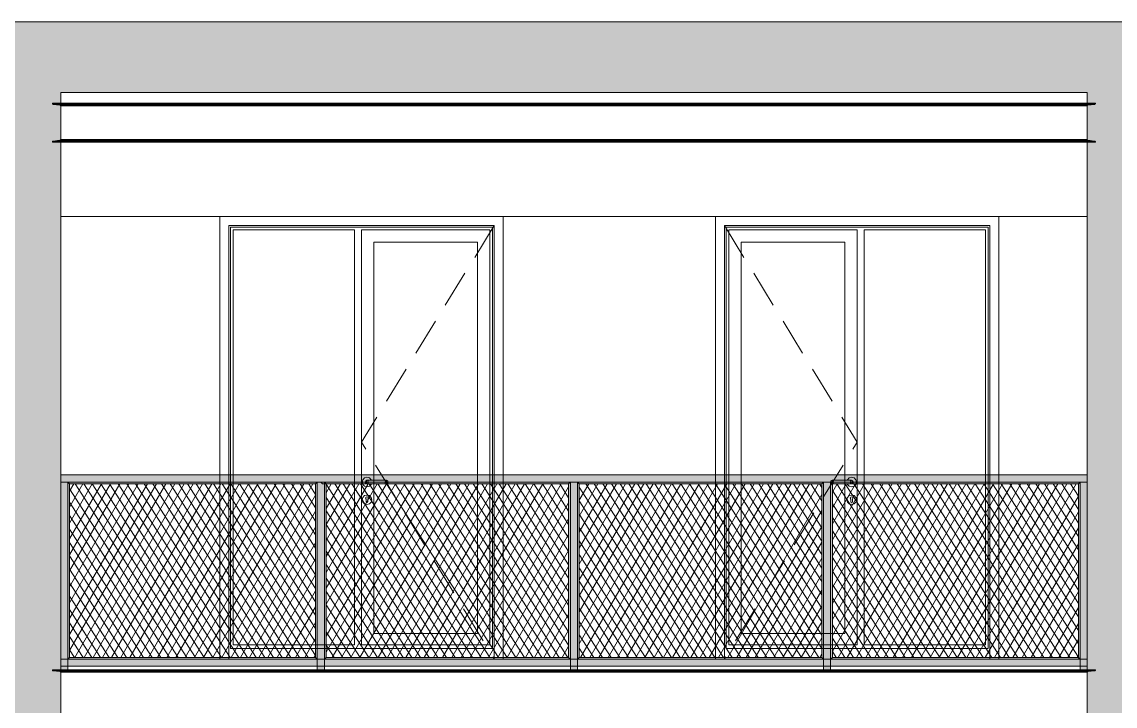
# Model space of a CAD drawing. Header units: millimetres. Extents: x 476244520 to 476657119, y 4620824743 to 4621446928.
# Drawn here: x 476574210 to 476580387, y 4621082080 to 4621085945 of the extents above; entities that cross this region are included whole.
import ezdxf

# ---------------------------------------------------------------- set-up
doc = ezdxf.new("R2010")
doc.units = ezdxf.units.MM
doc.header["$MEASUREMENT"] = 0
doc.linetypes.add('Hidden Line', pattern=[317.5, 211.666667, -105.833333])
for name, color, linetype, lineweight in [('2D Drafting - General_Pen_No__30_Pen_No__9_Pen_No__9_Pen_No__253', 252, 'Continuous', 0), ('2D Drafting - General_Pen_No__30_Pen_No__9_Pen_No__9_Pen_No__7', 7, 'Continuous', 0), ('2D Drafting - General_Pen_No__7_Pen_No__7', 7, 'Continuous', 0), ('New_2D Drafting - General_Pen_No__30_Pen_No__9_Pen_No__9_Pen_No__255', 255, 'Continuous', 0), ('New_2D Drafting - General_Pen_No__30_Pen_No__9_Pen_No__9_Pen_No__7', 7, 'Continuous', 0), ('New_2D Drafting - General_Pen_No__4', 7, 'Continuous', 0), ('New_2D Drafting - General_Pen_No__7', 7, 'Continuous', 0), ('New_Structural - Bearing_Pen_No__250', 7, 'Continuous', 0), ('Structural - Bearing_Pen_No__250', 7, 'Continuous', 0)]:
    doc.layers.add(name, color=color, linetype=linetype, lineweight=lineweight)
pattern_1 = [(60, (476844527.15, 4621385791.044), (-38.971143, 22.5), []), (122.833095, (476844527.15, 4621385791.044), (36.8060797, 18.75), [])]

msp = doc.modelspace()

# ---------------------------------------------------------------- hatches: boundary and pattern name
at = {"layer": '2D Drafting - General_Pen_No__30_Pen_No__9_Pen_No__9_Pen_No__253', "linetype": 'Continuous', "lineweight": 0}
h = msp.add_hatch(dxfattribs=at)
h.set_pattern_fill('BRICK___RUNNING_BOND', color=252, style=0, pattern_type=2)
h.set_pattern_definition([(0, (476584677.18, 4621075479.1), (0, 66.64), []), (90, (476584677.18, 4621075479.1), (-244.8, 0), [66.64, -66.64]), (90, (476584799.58, 4621075545.74), (-244.8, 0), [66.64, -66.64])])
h.paths.add_polyline_path([(476539459.138, 4621072645.531), (476540629.005, 4621072645.531), (476540629.014, 4621075245.539), (476540629.014, 4621076667.176), (476540629.014, 4621084845.531), (476540629.014, 4621085057.885), (476540629.014, 4621085545.532), (476546429.014, 4621085545.532), (476546429.014, 4621072645.531), (476553686.976, 4621072645.531), (476553729.155, 4621072645.531), (476553729.155, 4621075945.533), (476553729.155, 4621078445.544), (476553729.155, 4621079070.057), (476553729.155, 4621085545.544), (476557529.011, 4621085545.544), (476557529.011, 4621075245.549), (476556929.206, 4621075245.549), (476556929.206, 4621070445.499), (476563929.127, 4621070445.499), (476563929.127, 4621075251.999), (476563329.323, 4621075251.999), (476563329.323, 4621085545.544), (476567129.179, 4621085545.544), (476567129.179, 4621072645.445), (476569940.806, 4621072645.445), (476569940.806, 4621072645.531), (476570829.494, 4621072645.531), (476572429.494, 4621072645.531), (476574429.014, 4621072645.531), (476574429.014, 4621085545.532), (476580229.014, 4621085545.532), (476580229.014, 4621072645.531), (476581399.049, 4621072645.531), (476581399.049, 4621085945.125), (476580317.511, 4621085945.125), (476574428.978, 4621085945.125), (476553729.155, 4621085945.125), (476546829.014, 4621085945.125), (476539459.138, 4621085945.125)])
h.paths.add_polyline_path([(476546829.014, 4621082345.544), (476546829.014, 4621084845.531), (476553329.014, 4621084845.531), (476553329.014, 4621082345.544)], flags=0)
h.paths.add_polyline_path([(476546829.014, 4621075945.533), (476546829.014, 4621078445.544), (476553329.014, 4621078445.544), (476553329.014, 4621075945.533)], flags=0)
h.paths.add_polyline_path([(476546829.014, 4621079145.544), (476546829.014, 4621081645.544), (476553329.014, 4621081645.544), (476553329.014, 4621079145.544)], flags=0)
h.paths.add_polyline_path([(476549474.939, 4621072745.581), (476549479.055, 4621072745.581), (476549479.055, 4621075245.581), (476547879.055, 4621075245.582), (476547879.055, 4621072745.581)], flags=0)
h.paths.add_polyline_path([(476559629.231, 4621083245.531), (476559629.231, 4621084845.531), (476558029.231, 4621084845.531), (476558029.231, 4621083245.531)], flags=0)
h.paths.add_polyline_path([(476559629.231, 4621073645.531), (476559629.231, 4621075245.531), (476558029.231, 4621075245.531), (476558029.231, 4621073645.531)], flags=0)
h.paths.add_polyline_path([(476558029.236, 4621076845.531), (476559629.236, 4621076845.531), (476559629.236, 4621078445.531), (476558029.236, 4621078445.531)], flags=0)
h.paths.add_polyline_path([(476559629.236, 4621080045.531), (476559629.236, 4621081645.531), (476558029.236, 4621081645.531), (476558029.236, 4621080045.531)], flags=0)
h.paths.add_polyline_path([(476559629.014, 4621071445.531), (476559629.014, 4621072045.531), (476558029.442, 4621072045.531), (476558029.442, 4621071445.531)], flags=0)
h.paths.add_polyline_path([(476561228.792, 4621078445.531), (476561228.792, 4621076845.531), (476562828.792, 4621076845.531), (476562828.792, 4621078445.531)], flags=0)
h.paths.add_polyline_path([(476561228.792, 4621080045.531), (476562828.792, 4621080045.531), (476562828.792, 4621081645.531), (476561228.792, 4621081645.531)], flags=0)
h.paths.add_polyline_path([(476561228.797, 4621084845.531), (476561228.797, 4621083245.531), (476562828.797, 4621083245.531), (476562828.797, 4621084845.531)], flags=0)
h.paths.add_polyline_path([(476562828.369, 4621071445.531), (476562828.369, 4621072045.531), (476561228.797, 4621072045.531), (476561228.797, 4621071445.531)], flags=0)
h.paths.add_polyline_path([(476561228.797, 4621073645.531), (476562828.797, 4621073645.531), (476562828.797, 4621075245.531), (476561228.797, 4621075245.531)], flags=0)
h.paths.add_polyline_path([(476568178.997, 4621081645.582), (476568178.997, 4621079145.581), (476569778.997, 4621079145.581), (476569778.997, 4621081645.581)], flags=0)
h.paths.add_polyline_path([(476569778.997, 4621075945.581), (476569778.997, 4621078445.581), (476568178.997, 4621078445.582), (476568178.997, 4621075945.581)], flags=0)
h.paths.add_polyline_path([(476568178.997, 4621082345.581), (476569778.997, 4621082345.581), (476569778.997, 4621084845.581), (476568178.997, 4621084845.582)], flags=0)
h.paths.add_polyline_path([(476571779.011, 4621084845.581), (476571779.011, 4621082345.581), (476573379.011, 4621082345.581), (476573379.011, 4621084845.582)], flags=0)
h.paths.add_polyline_path([(476571779.011, 4621081645.581), (476571779.011, 4621079145.581), (476573379.011, 4621079145.581), (476573379.011, 4621081645.582)], flags=0)
h.paths.add_polyline_path([(476571779.011, 4621075245.581), (476571779.011, 4621072745.581), (476571783.128, 4621072745.581), (476573379.011, 4621072745.581), (476573379.011, 4621075245.582)], flags=0)
h.paths.add_polyline_path([(476571779.011, 4621075945.581), (476573379.011, 4621075945.581), (476573379.011, 4621078445.582), (476571779.011, 4621078445.581)], flags=0)
at = {"layer": 'New_2D Drafting - General_Pen_No__30_Pen_No__9_Pen_No__9_Pen_No__255', "linetype": 'Continuous', "lineweight": 0}
for points in [[(476580229.014, 4621083385.535), (476580229.014, 4621083345.535), (476574429.014, 4621083345.535), (476574429.014, 4621083385.535)], [(476574469.014, 4621082285.541), (476574429.014, 4621082285.541), (476574429.014, 4621083345.535), (476574469.014, 4621083345.535)], [(476574478.988, 4621083335.535), (476574468.988, 4621083345.535), (476575879.014, 4621083345.535), (476575869.014, 4621083335.535)], [(476574469.014, 4621083345.535), (476574479.1, 4621083335.535), (476574479.1, 4621082355.533), (476574469.014, 4621082345.533)], [(476575879.014, 4621082345.533), (476575869.014, 4621082355.533), (476575869.014, 4621083335.535), (476575879.014, 4621083345.535)], [(476575919.014, 4621082285.507), (476575879.014, 4621082285.507), (476575879.014, 4621083345.535), (476575919.014, 4621083345.535)], [(476575909.014, 4621083335.561), (476575899.014, 4621083345.561), (476577309.014, 4621083345.561), (476577299.014, 4621083335.561)], [(476575919.014, 4621082345.507), (476575929.014, 4621082355.507), (476575929.014, 4621083335.535), (476575919.014, 4621083345.535)], [(476577309.014, 4621082345.533), (476577299.014, 4621082355.533), (476577299.014, 4621083335.561), (476577309.014, 4621083345.561)], [(476577349.014, 4621082285.507), (476577309.014, 4621082285.507), (476577309.014, 4621083345.535), (476577349.014, 4621083345.535)], [(476577359.014, 4621083335.535), (476577349.014, 4621083345.535), (476578739.014, 4621083345.535), (476578729.014, 4621083335.535)], [(476577349.014, 4621082345.507), (476577359.014, 4621082355.507), (476577359.014, 4621083335.535), (476577349.014, 4621083345.535)], [(476578739.014, 4621082345.533), (476578729.014, 4621082355.533), (476578729.014, 4621083335.561), (476578739.014, 4621083345.561)], [(476578779.014, 4621082285.507), (476578739.014, 4621082285.507), (476578739.014, 4621083345.535), (476578779.014, 4621083345.535)], [(476578779.014, 4621082345.507), (476578789.014, 4621082355.507), (476578789.014, 4621083335.535), (476578779.014, 4621083345.535)], [(476578789.014, 4621083335.535), (476578779.014, 4621083345.535), (476580189.014, 4621083345.535), (476580179.014, 4621083335.535)], [(476580189.014, 4621082345.507), (476580179.014, 4621082355.507), (476580179.014, 4621083335.535), (476580189.014, 4621083345.535)], [(476580229.014, 4621082285.541), (476580189.014, 4621082285.541), (476580189.014, 4621083345.535), (476580229.014, 4621083345.535)], [(476580229.014, 4621082345.533), (476580229.014, 4621082305.533), (476574429.014, 4621082305.533), (476574429.014, 4621082345.533)], [(476574479.1, 4621082355.533), (476574469.014, 4621082345.533), (476575879.014, 4621082345.533), (476575869.014, 4621082355.533)], [(476575929.014, 4621082355.559), (476575918.988, 4621082345.533), (476577309.014, 4621082345.533), (476577298.988, 4621082355.559)], [(476577359.014, 4621082355.507), (476577349.039, 4621082345.533), (476578739.04, 4621082345.533), (476578729.034, 4621082355.539)], [(476578789.014, 4621082355.533), (476578779.014, 4621082345.533), (476580188.988, 4621082345.533), (476580178.988, 4621082355.533)]]:
    msp.add_hatch(color=255, dxfattribs=at).paths.add_polyline_path(points)
at = {"layer": 'New_2D Drafting - General_Pen_No__7', "linetype": 'Continuous', "lineweight": 0}
h = msp.add_hatch(dxfattribs=at)
h.set_pattern_fill('BATT_INSULATION', style=0, pattern_type=2)
h.set_pattern_definition(pattern_1)
h.paths.add_polyline_path([(476575869.014, 4621083335.535), (476574479.1, 4621083335.535), (476574479.1, 4621082355.533), (476575869.014, 4621082355.533)])
h = msp.add_hatch(dxfattribs=at)
h.set_pattern_fill('BATT_INSULATION', style=0, pattern_type=2)
h.set_pattern_definition(pattern_1)
h.paths.add_polyline_path([(476577299.014, 4621083335.561), (476575929.014, 4621083335.561), (476575929.014, 4621082355.559), (476577299.014, 4621082355.559)])
h = msp.add_hatch(dxfattribs=at)
h.set_pattern_fill('BATT_INSULATION', style=0, pattern_type=2)
h.set_pattern_definition(pattern_1)
h.paths.add_polyline_path([(476578729.04, 4621083335.535), (476577359.014, 4621083335.535), (476577359.014, 4621082355.507), (476578729.04, 4621082355.507)])
h = msp.add_hatch(dxfattribs=at)
h.set_pattern_fill('BATT_INSULATION', style=0, pattern_type=2)
h.set_pattern_definition(pattern_1)
h.paths.add_polyline_path([(476580179.014, 4621083335.535), (476578789.014, 4621083335.535), (476578789.014, 4621082355.533), (476580179.014, 4621082355.533)])

# ---------------------------------------------------------------- linework, layer by layer
at = {"layer": '2D Drafting - General_Pen_No__30_Pen_No__9_Pen_No__9_Pen_No__7', "color": 7, "linetype": 'Continuous', "lineweight": 0, "flags": 128}
msp.add_lwpolyline([(476556929.206, 4621070445.499), (476563929.127, 4621070445.499), (476563929.127, 4621075251.999), (476563329.323, 4621075251.999), (476563329.323, 4621085545.544), (476567129.179, 4621085545.544), (476567129.179, 4621072645.445), (476569940.806, 4621072645.445), (476569940.806, 4621072645.531), (476570829.494, 4621072645.531), (476572429.494, 4621072645.531), (476574429.014, 4621072645.531), (476574429.014, 4621085545.532), (476580229.014, 4621085545.532), (476580229.014, 4621072645.531), (476581399.049, 4621072645.531), (476581399.049, 4621085945.125), (476580317.511, 4621085945.125), (476574428.978, 4621085945.125), (476553729.155, 4621085945.125)], dxfattribs=at)
at = {"layer": '2D Drafting - General_Pen_No__7_Pen_No__7', "color": 7, "linetype": 'Continuous', "lineweight": 0, "flags": 128}
for points in [[(476576924.604, 4621082345.538), (476575328.721, 4621082345.544), (476575328.729, 4621084845.544), (476576928.729, 4621084845.538)], [(476576928.729, 4621084845.538), (476576928.721, 4621082345.538), (476576924.604, 4621082345.538)], [(476578133.135, 4621082345.538), (476579729.018, 4621082345.543), (476579729.01, 4621084845.544), (476578129.01, 4621084845.538)], [(476578129.01, 4621084845.538), (476578129.018, 4621082345.538), (476578133.135, 4621082345.538)]]:
    msp.add_lwpolyline(points, dxfattribs=at)
for points in [[(476575378.729, 4621084795.542), (476576878.729, 4621084795.537), (476576878.721, 4621082345.538), (476575378.721, 4621082345.545)], [(476575388.729, 4621084785.542), (476576868.729, 4621084785.537), (476576868.721, 4621082405.54), (476575388.721, 4621082405.545)], [(476575403.729, 4621084770.542), (476576088.729, 4621084770.54), (476576088.721, 4621082425.542), (476575403.721, 4621082425.545)], [(476576128.725, 4621084770.54), (476576853.729, 4621084770.537), (476576853.721, 4621082425.54), (476576128.721, 4621082425.542)], [(476579679.01, 4621084795.542), (476578179.01, 4621084795.537), (476578179.018, 4621082345.538), (476579679.018, 4621082345.545)], [(476579669.01, 4621084785.542), (476578189.01, 4621084785.537), (476578189.018, 4621082405.54), (476579669.018, 4621082405.545)], [(476578929.014, 4621084770.54), (476578204.01, 4621084770.537), (476578204.018, 4621082425.54), (476578929.018, 4621082425.542)], [(476579654.01, 4621084770.542), (476578969.01, 4621084770.54), (476578969.018, 4621082425.542), (476579654.018, 4621082425.545)], [(476576198.729, 4621084700.54), (476576783.729, 4621084700.538), (476576783.721, 4621082490.54), (476576198.721, 4621082490.542)], [(476578859.01, 4621084700.539), (476578274.01, 4621084700.537), (476578274.018, 4621082490.54), (476578859.018, 4621082490.542)]]:
    msp.add_lwpolyline(points, close=True, dxfattribs=at)
at = {"layer": '2D Drafting - General_Pen_No__7_Pen_No__7', "color": 7, "linetype": 'Hidden Line', "lineweight": 0, "flags": 128}
for points in [[(476576878.729, 4621084795.537), (476576128.725, 4621083571.417), (476576877.944, 4621082346.822)], [(476578179.01, 4621084795.537), (476578929.014, 4621083571.417), (476578179.795, 4621082346.822)]]:
    msp.add_lwpolyline(points, dxfattribs=at)
at = {"layer": 'New_2D Drafting - General_Pen_No__30_Pen_No__9_Pen_No__9_Pen_No__7', "color": 7, "linetype": 'Continuous', "lineweight": 0, "flags": 128}
for points in [[(476580229.014, 4621083385.535), (476580229.014, 4621083345.535), (476574429.014, 4621083345.535), (476574429.014, 4621083385.535)], [(476574469.014, 4621082285.541), (476574429.014, 4621082285.541), (476574429.014, 4621083345.535), (476574469.014, 4621083345.535)], [(476574478.988, 4621083335.535), (476574468.988, 4621083345.535), (476575879.014, 4621083345.535), (476575869.014, 4621083335.535)], [(476574469.014, 4621083345.535), (476574479.1, 4621083335.535), (476574479.1, 4621082355.533), (476574469.014, 4621082345.533)], [(476575879.014, 4621082345.533), (476575869.014, 4621082355.533), (476575869.014, 4621083335.535), (476575879.014, 4621083345.535)], [(476575919.014, 4621082285.507), (476575879.014, 4621082285.507), (476575879.014, 4621083345.535), (476575919.014, 4621083345.535)], [(476575909.014, 4621083335.561), (476575899.014, 4621083345.561), (476577309.014, 4621083345.561), (476577299.014, 4621083335.561)], [(476575919.014, 4621082345.507), (476575929.014, 4621082355.507), (476575929.014, 4621083335.535), (476575919.014, 4621083345.535)], [(476577309.014, 4621082345.533), (476577299.014, 4621082355.533), (476577299.014, 4621083335.561), (476577309.014, 4621083345.561)], [(476577349.014, 4621082285.507), (476577309.014, 4621082285.507), (476577309.014, 4621083345.535), (476577349.014, 4621083345.535)], [(476577359.014, 4621083335.535), (476577349.014, 4621083345.535), (476578739.014, 4621083345.535), (476578729.014, 4621083335.535)], [(476577349.014, 4621082345.507), (476577359.014, 4621082355.507), (476577359.014, 4621083335.535), (476577349.014, 4621083345.535)], [(476578739.014, 4621082345.533), (476578729.014, 4621082355.533), (476578729.014, 4621083335.561), (476578739.014, 4621083345.561)], [(476578779.014, 4621082285.507), (476578739.014, 4621082285.507), (476578739.014, 4621083345.535), (476578779.014, 4621083345.535)], [(476578779.014, 4621082345.507), (476578789.014, 4621082355.507), (476578789.014, 4621083335.535), (476578779.014, 4621083345.535)], [(476578789.014, 4621083335.535), (476578779.014, 4621083345.535), (476580189.014, 4621083345.535), (476580179.014, 4621083335.535)], [(476580189.014, 4621082345.507), (476580179.014, 4621082355.507), (476580179.014, 4621083335.535), (476580189.014, 4621083345.535)], [(476580229.014, 4621082285.541), (476580189.014, 4621082285.541), (476580189.014, 4621083345.535), (476580229.014, 4621083345.535)], [(476580229.014, 4621082345.533), (476580229.014, 4621082305.533), (476574429.014, 4621082305.533), (476574429.014, 4621082345.533)], [(476574479.1, 4621082355.533), (476574469.014, 4621082345.533), (476575879.014, 4621082345.533), (476575869.014, 4621082355.533)], [(476575929.014, 4621082355.559), (476575918.988, 4621082345.533), (476577309.014, 4621082345.533), (476577298.988, 4621082355.559)], [(476577359.014, 4621082355.507), (476577349.039, 4621082345.533), (476578739.04, 4621082345.533), (476578729.034, 4621082355.539)], [(476578789.014, 4621082355.533), (476578779.014, 4621082345.533), (476580188.988, 4621082345.533), (476580178.988, 4621082355.533)]]:
    msp.add_lwpolyline(points, close=True, dxfattribs=at)
at = {"layer": 'New_2D Drafting - General_Pen_No__4', "color": 7, "linetype": 'Continuous', "lineweight": 0, "flags": 128}
for points in [[(476575869.014, 4621083335.535), (476574479.1, 4621083335.535), (476574479.1, 4621082355.533), (476575869.014, 4621082355.533)], [(476577299.014, 4621083335.561), (476575929.014, 4621083335.561), (476575929.014, 4621082355.559), (476577299.014, 4621082355.559)], [(476578729.04, 4621083335.535), (476577359.014, 4621083335.535), (476577359.014, 4621082355.507), (476578729.04, 4621082355.507)], [(476580179.014, 4621083335.535), (476578789.014, 4621083335.535), (476578789.014, 4621082355.533), (476580179.014, 4621082355.533)]]:
    msp.add_lwpolyline(points, close=True, dxfattribs=at)
at = {"layer": 'New_Structural - Bearing_Pen_No__250', "color": 7, "linetype": 'Continuous', "lineweight": 0}
for p, q in [((476574429.014, 4621084845.531), (476580229.014, 4621084845.531)), ((476576136.232, 4621083359.041), (476576132.614, 4621083345.541)), ((476576146.114, 4621083368.923), (476576136.232, 4621083359.041)), ((476576159.614, 4621083372.541), (476576146.114, 4621083368.923)), ((476576152.543, 4621083352.612), (476576149.614, 4621083345.541)), ((476576154.095, 4621083352.612), (476576151.336, 4621083345.541)), ((476576159.614, 4621083355.541), (476576152.543, 4621083352.612)), ((476576158.91, 4621083352.612), (476576156.798, 4621083345.541)), ((476576173.114, 4621083368.923), (476576159.614, 4621083372.541)), ((476576159.614, 4621083355.541), (476576160.756, 4621083355.541)), ((476576160.756, 4621083355.541), (476576164.008, 4621083355.541)), ((476576164.008, 4621083355.541), (476576168.874, 4621083355.541)), ((476576166.115, 4621083352.612), (476576164.972, 4621083345.541)), ((476576168.874, 4621083355.541), (476576174.614, 4621083355.541)), ((476576182.997, 4621083359.041), (476576173.114, 4621083368.923)), ((476576174.614, 4621083355.541), (476576254.614, 4621083355.54)), ((476576183.935, 4621083355.541), (476576182.997, 4621083359.041)), ((476576254.614, 4621083355.54), (476576260.355, 4621083355.54)), ((476576260.355, 4621083355.54), (476576265.221, 4621083355.54)), ((476576263.114, 4621083352.611), (476576264.256, 4621083345.54)), ((476576265.221, 4621083355.54), (476576268.473, 4621083355.54)), ((476576268.473, 4621083355.54), (476576269.614, 4621083355.54)), ((476576269.614, 4621083355.54), (476576276.685, 4621083352.611)), ((476576270.319, 4621083352.611), (476576272.431, 4621083345.54)), ((476576275.133, 4621083352.611), (476576277.892, 4621083345.54)), ((476576276.685, 4621083352.611), (476576279.614, 4621083345.54)), ((476578781.053, 4621083352.611), (476578778.125, 4621083345.54)), ((476578782.606, 4621083352.611), (476578779.847, 4621083345.54)), ((476578788.124, 4621083355.54), (476578781.053, 4621083352.611)), ((476578787.42, 4621083352.611), (476578785.308, 4621083345.54)), ((476578789.266, 4621083355.54), (476578788.124, 4621083355.54)), ((476578792.518, 4621083355.54), (476578789.266, 4621083355.54)), ((476578797.384, 4621083355.54), (476578792.518, 4621083355.54)), ((476578794.625, 4621083352.611), (476578793.482, 4621083345.54)), ((476578803.124, 4621083355.54), (476578797.384, 4621083355.54)), ((476578883.124, 4621083355.541), (476578803.124, 4621083355.54)), ((476578873.804, 4621083355.54), (476578874.742, 4621083359.04)), ((476578874.742, 4621083359.04), (476578884.624, 4621083368.923)), ((476578888.865, 4621083355.541), (476578883.124, 4621083355.541)), ((476578884.624, 4621083368.923), (476578898.124, 4621083372.541)), ((476578893.731, 4621083355.541), (476578888.865, 4621083355.541)), ((476578891.624, 4621083352.612), (476578892.767, 4621083345.541)), ((476578896.983, 4621083355.541), (476578893.731, 4621083355.541)), ((476578898.124, 4621083355.541), (476578896.983, 4621083355.541)), ((476578898.124, 4621083372.541), (476578911.624, 4621083368.923)), ((476578898.124, 4621083355.541), (476578905.196, 4621083352.612)), ((476578898.829, 4621083352.612), (476578900.941, 4621083345.541)), ((476578903.643, 4621083352.612), (476578906.403, 4621083345.541)), ((476578905.196, 4621083352.612), (476578908.125, 4621083345.541)), ((476578911.624, 4621083368.923), (476578921.507, 4621083359.041)), ((476578921.507, 4621083359.041), (476578925.125, 4621083345.541)), ((476576132.614, 4621083345.541), (476576136.232, 4621083332.041)), ((476576136.232, 4621083332.041), (476576146.114, 4621083322.158)), ((476576146.114, 4621083322.158), (476576159.614, 4621083318.541)), ((476576149.614, 4621083345.541), (476576152.543, 4621083338.47)), ((476576151.336, 4621083345.541), (476576154.095, 4621083338.47)), ((476576152.543, 4621083338.47), (476576159.614, 4621083335.541)), ((476576156.798, 4621083345.541), (476576158.91, 4621083338.47)), ((476576159.614, 4621083335.541), (476576160.756, 4621083335.541)), ((476576159.614, 4621083318.541), (476576173.114, 4621083322.158)), ((476576160.756, 4621083335.541), (476576164.008, 4621083335.541)), ((476576164.008, 4621083335.541), (476576168.874, 4621083335.541)), ((476576164.972, 4621083345.541), (476576166.115, 4621083338.47)), ((476576168.874, 4621083335.541), (476576174.614, 4621083335.541)), ((476576173.114, 4621083322.158), (476576182.997, 4621083332.041)), ((476576174.614, 4621083335.541), (476576254.614, 4621083335.54)), ((476576182.997, 4621083332.041), (476576183.935, 4621083335.541)), ((476576254.614, 4621083335.54), (476576260.355, 4621083335.54)), ((476576260.355, 4621083335.54), (476576265.221, 4621083335.54)), ((476576264.256, 4621083345.54), (476576263.114, 4621083338.469)), ((476576265.221, 4621083335.54), (476576268.472, 4621083335.54)), ((476576268.472, 4621083335.54), (476576269.614, 4621083335.54)), ((476576276.685, 4621083338.469), (476576269.614, 4621083335.54)), ((476576272.431, 4621083345.54), (476576270.319, 4621083338.469)), ((476576277.892, 4621083345.54), (476576275.133, 4621083338.469)), ((476576279.614, 4621083345.54), (476576276.685, 4621083338.469)), ((476578778.125, 4621083345.54), (476578781.053, 4621083338.469)), ((476578779.847, 4621083345.54), (476578782.606, 4621083338.469)), ((476578781.053, 4621083338.469), (476578788.125, 4621083335.54)), ((476578785.308, 4621083345.54), (476578787.42, 4621083338.469)), ((476578789.266, 4621083335.54), (476578788.125, 4621083335.54)), ((476578792.518, 4621083335.54), (476578789.266, 4621083335.54)), ((476578797.384, 4621083335.54), (476578792.518, 4621083335.54)), ((476578793.482, 4621083345.54), (476578794.625, 4621083338.469)), ((476578803.125, 4621083335.54), (476578797.384, 4621083335.54)), ((476578883.125, 4621083335.541), (476578803.125, 4621083335.54)), ((476578874.742, 4621083332.04), (476578873.804, 4621083335.54)), ((476578884.625, 4621083322.158), (476578874.742, 4621083332.04)), ((476578888.865, 4621083335.541), (476578883.125, 4621083335.541)), ((476578898.125, 4621083318.541), (476578884.625, 4621083322.158)), ((476578893.731, 4621083335.541), (476578888.865, 4621083335.541)), ((476578892.767, 4621083345.541), (476578891.624, 4621083338.469)), ((476578896.983, 4621083335.541), (476578893.731, 4621083335.541)), ((476578898.125, 4621083335.541), (476578896.983, 4621083335.541)), ((476578905.196, 4621083338.47), (476578898.125, 4621083335.541)), ((476578911.625, 4621083322.158), (476578898.125, 4621083318.541)), ((476578900.941, 4621083345.541), (476578898.829, 4621083338.47)), ((476578906.403, 4621083345.541), (476578903.644, 4621083338.47)), ((476578908.125, 4621083345.541), (476578905.196, 4621083338.47)), ((476578921.507, 4621083332.041), (476578911.625, 4621083322.158)), ((476578925.125, 4621083345.541), (476578921.507, 4621083332.041)), ((476576136.231, 4621083259.041), (476576132.614, 4621083245.541)), ((476576132.614, 4621083245.541), (476576136.231, 4621083232.041)), ((476576146.114, 4621083268.923), (476576136.231, 4621083259.041)), ((476576136.231, 4621083232.041), (476576146.114, 4621083222.158)), ((476576159.614, 4621083272.541), (476576146.114, 4621083268.923)), ((476576152.894, 4621083257.181), (476576152.146, 4621083255.233)), ((476576154.614, 4621083249.941), (476576152.146, 4621083255.233)), ((476576152.894, 4621083257.181), (476576154.239, 4621083260.685)), ((476576154.239, 4621083260.685), (476576159.614, 4621083262.966)), ((476576154.614, 4621083248.427), (476576154.614, 4621083249.941)), ((476576154.614, 4621083248.427), (476576154.614, 4621083245.541)), ((476576154.614, 4621083245.541), (476576154.614, 4621083242.654)), ((476576154.614, 4621083242.654), (476576154.614, 4621083236.88)), ((476576154.614, 4621083236.88), (476576154.614, 4621083233.041)), ((476576156.078, 4621083229.505), (476576154.614, 4621083233.041)), ((476576159.614, 4621083228.041), (476576156.078, 4621083229.505)), ((476576173.114, 4621083268.923), (476576159.614, 4621083272.541)), ((476576159.614, 4621083262.966), (476576164.989, 4621083260.685)), ((476576163.149, 4621083229.505), (476576159.614, 4621083228.041)), ((476576164.614, 4621083233.041), (476576163.149, 4621083229.505)), ((476576167.082, 4621083255.233), (476576164.614, 4621083249.941)), ((476576164.614, 4621083249.941), (476576164.614, 4621083248.427)), ((476576164.614, 4621083248.427), (476576164.614, 4621083245.541)), ((476576164.614, 4621083245.541), (476576164.614, 4621083242.654)), ((476576164.614, 4621083242.654), (476576164.614, 4621083236.88)), ((476576164.614, 4621083236.88), (476576164.614, 4621083233.041)), ((476576166.334, 4621083257.18), (476576164.989, 4621083260.685)), ((476576166.334, 4621083257.18), (476576167.082, 4621083255.233)), ((476576182.997, 4621083259.041), (476576173.114, 4621083268.923)), ((476576173.114, 4621083222.158), (476576182.997, 4621083232.041)), ((476576186.614, 4621083245.541), (476576182.997, 4621083259.041)), ((476576182.997, 4621083232.041), (476576186.614, 4621083245.541)), ((476578871.125, 4621083245.54), (476578874.742, 4621083259.04)), ((476578874.742, 4621083232.04), (476578871.125, 4621083245.54)), ((476578874.742, 4621083259.04), (476578884.625, 4621083268.923)), ((476578884.625, 4621083222.158), (476578874.742, 4621083232.04)), ((476578884.625, 4621083268.923), (476578898.125, 4621083272.541)), ((476578891.405, 4621083257.18), (476578890.657, 4621083255.233)), ((476578890.657, 4621083255.233), (476578893.125, 4621083249.941)), ((476578891.405, 4621083257.18), (476578892.75, 4621083260.684)), ((476578898.125, 4621083262.966), (476578892.75, 4621083260.684)), ((476578893.125, 4621083249.941), (476578893.125, 4621083248.427)), ((476578893.125, 4621083248.427), (476578893.125, 4621083245.541)), ((476578893.125, 4621083245.541), (476578893.125, 4621083242.654)), ((476578893.125, 4621083242.654), (476578893.125, 4621083236.88)), ((476578893.125, 4621083236.88), (476578893.125, 4621083233.041)), ((476578893.125, 4621083233.041), (476578894.589, 4621083229.505)), ((476578894.589, 4621083229.505), (476578898.125, 4621083228.041)), ((476578898.125, 4621083272.541), (476578911.625, 4621083268.923)), ((476578903.5, 4621083260.684), (476578898.125, 4621083262.966)), ((476578898.125, 4621083228.041), (476578901.66, 4621083229.505)), ((476578901.66, 4621083229.505), (476578903.125, 4621083233.041)), ((476578903.125, 4621083249.941), (476578905.593, 4621083255.233)), ((476578903.125, 4621083248.427), (476578903.125, 4621083249.941)), ((476578903.125, 4621083248.427), (476578903.125, 4621083245.541)), ((476578903.125, 4621083245.541), (476578903.125, 4621083242.654)), ((476578903.125, 4621083242.654), (476578903.125, 4621083236.88)), ((476578903.125, 4621083236.88), (476578903.125, 4621083233.041)), ((476578904.845, 4621083257.18), (476578903.5, 4621083260.684)), ((476578904.845, 4621083257.18), (476578905.593, 4621083255.233)), ((476578911.625, 4621083268.923), (476578921.508, 4621083259.041)), ((476578921.508, 4621083232.041), (476578911.625, 4621083222.158)), ((476578921.508, 4621083259.041), (476578925.125, 4621083245.541)), ((476578925.125, 4621083245.541), (476578921.508, 4621083232.041)), ((476576146.114, 4621083222.158), (476576159.614, 4621083218.541)), ((476576159.614, 4621083218.541), (476576173.114, 4621083222.158)), ((476578898.125, 4621083218.541), (476578884.625, 4621083222.158)), ((476578911.625, 4621083222.158), (476578898.125, 4621083218.541))]:
    msp.add_line(p, q, dxfattribs=at)
at = {"layer": 'Structural - Bearing_Pen_No__250', "color": 7, "linetype": 'Continuous', "lineweight": 0}
for p, q in [((476574382.688, 4621085483.037), (476574382.688, 4621085485.532)), ((476580275.34, 4621085485.532), (476574382.688, 4621085485.532)), ((476574383.088, 4621085481.506), (476574382.688, 4621085483.037)), ((476580275.34, 4621085483.037), (476574382.688, 4621085483.037)), ((476574384.226, 4621085480.208), (476574383.088, 4621085481.506)), ((476574385.929, 4621085479.341), (476574384.226, 4621085480.208)), ((476574387.151, 4621085479.082), (476574385.929, 4621085479.341)), ((476574424.552, 4621085475.092), (476574387.151, 4621085479.082)), ((476580270.878, 4621085479.082), (476574387.151, 4621085479.082)), ((476574425.774, 4621085474.832), (476574424.552, 4621085475.092)), ((476580233.477, 4621085475.092), (476574424.552, 4621085475.092)), ((476574427.477, 4621085473.965), (476574425.774, 4621085474.832)), ((476574428.615, 4621085472.667), (476574427.477, 4621085473.965)), ((476574429.014, 4621085471.137), (476574428.615, 4621085472.667)), ((476574429.014, 4621085279.945), (476574429.014, 4621085471.137)), ((476580229.014, 4621085471.137), (476574429.014, 4621085471.137)), ((476580229.014, 4621085471.137), (476580229.414, 4621085472.667)), ((476580229.014, 4621085279.945), (476580229.014, 4621085471.137)), ((476580229.414, 4621085472.667), (476580230.552, 4621085473.965)), ((476580230.552, 4621085473.965), (476580232.255, 4621085474.832)), ((476580232.255, 4621085474.832), (476580233.477, 4621085475.092)), ((476580233.477, 4621085475.092), (476580270.878, 4621085479.082)), ((476580270.878, 4621085479.082), (476580272.1, 4621085479.341)), ((476580272.1, 4621085479.341), (476580273.803, 4621085480.208)), ((476580273.803, 4621085480.208), (476580274.94, 4621085481.506)), ((476580274.94, 4621085481.506), (476580275.34, 4621085483.037)), ((476580275.34, 4621085483.037), (476580275.34, 4621085485.532)), ((476574382.688, 4621085268.027), (476574383.088, 4621085269.557)), ((476574382.688, 4621085265.532), (476574382.688, 4621085268.027)), ((476580275.34, 4621085268.027), (476574382.688, 4621085268.027)), ((476580275.34, 4621085265.532), (476574382.688, 4621085265.532)), ((476574383.088, 4621085269.557), (476574384.226, 4621085270.855)), ((476574384.226, 4621085270.855), (476574385.929, 4621085271.722)), ((476574385.929, 4621085271.722), (476574387.151, 4621085271.982)), ((476574387.151, 4621085271.982), (476574424.552, 4621085275.972)), ((476580270.878, 4621085271.982), (476574387.151, 4621085271.982)), ((476574424.552, 4621085275.972), (476574425.774, 4621085276.231)), ((476580233.477, 4621085275.972), (476574424.552, 4621085275.972)), ((476574425.774, 4621085276.231), (476574427.477, 4621085277.098)), ((476574427.477, 4621085277.098), (476574428.615, 4621085278.396)), ((476574428.615, 4621085278.396), (476574429.014, 4621085279.927)), ((476580229.014, 4621085279.927), (476574429.014, 4621085279.927)), ((476580229.414, 4621085278.396), (476580229.014, 4621085279.927)), ((476580230.552, 4621085277.098), (476580229.414, 4621085278.396)), ((476580232.255, 4621085276.231), (476580230.552, 4621085277.098)), ((476580233.477, 4621085275.972), (476580232.255, 4621085276.231)), ((476580270.878, 4621085271.982), (476580233.477, 4621085275.972)), ((476580272.1, 4621085271.722), (476580270.878, 4621085271.982)), ((476580273.803, 4621085270.855), (476580272.1, 4621085271.722)), ((476580274.94, 4621085269.557), (476580273.803, 4621085270.855)), ((476580275.34, 4621085268.027), (476580274.94, 4621085269.557)), ((476580275.34, 4621085265.532), (476580275.34, 4621085268.027)), ((476574382.688, 4621082283.037), (476574382.688, 4621082285.532)), ((476580275.34, 4621082285.532), (476574382.688, 4621082285.532)), ((476574383.088, 4621082281.506), (476574382.688, 4621082283.037)), ((476580275.34, 4621082283.037), (476574382.688, 4621082283.037)), ((476574384.226, 4621082280.208), (476574383.088, 4621082281.506)), ((476574385.929, 4621082279.341), (476574384.226, 4621082280.208)), ((476574387.151, 4621082279.082), (476574385.929, 4621082279.341)), ((476574424.552, 4621082275.092), (476574387.151, 4621082279.082)), ((476580270.878, 4621082279.082), (476574387.151, 4621082279.082)), ((476574425.774, 4621082274.832), (476574424.552, 4621082275.092)), ((476580233.477, 4621082275.092), (476574424.552, 4621082275.092)), ((476574427.477, 4621082273.965), (476574425.774, 4621082274.832)), ((476574428.615, 4621082272.667), (476574427.477, 4621082273.965)), ((476574429.014, 4621082271.137), (476574428.615, 4621082272.667)), ((476574429.014, 4621082079.945), (476574429.014, 4621082271.137)), ((476580229.014, 4621082271.137), (476574429.014, 4621082271.137)), ((476580229.014, 4621082271.137), (476580229.414, 4621082272.667)), ((476580229.014, 4621082079.945), (476580229.014, 4621082271.137)), ((476580229.414, 4621082272.667), (476580230.552, 4621082273.965)), ((476580230.552, 4621082273.965), (476580232.255, 4621082274.832)), ((476580232.255, 4621082274.832), (476580233.477, 4621082275.092)), ((476580233.477, 4621082275.092), (476580270.878, 4621082279.082)), ((476580270.878, 4621082279.082), (476580272.1, 4621082279.341)), ((476580272.1, 4621082279.341), (476580273.803, 4621082280.208)), ((476580273.803, 4621082280.208), (476580274.94, 4621082281.506)), ((476580274.94, 4621082281.506), (476580275.34, 4621082283.037)), ((476580275.34, 4621082283.037), (476580275.34, 4621082285.532))]:
    msp.add_line(p, q, dxfattribs=at)

doc.saveas('drawing.dxf')
